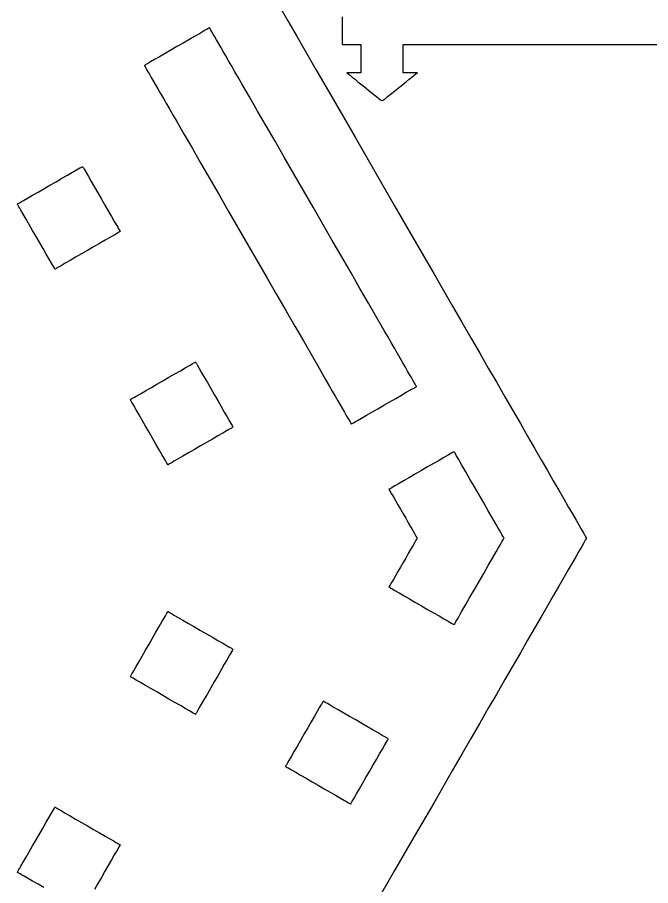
# Model space of a CAD drawing. Header units: millimetres. Extents: x 132 to 771, y 404 to 944.
# Drawn here: x 573.08 to 606.74, y 750.26 to 796.39 of the extents above; entities that cross this region are included whole.
import ezdxf

# ---------------------------------------------------------------- set-up
doc = ezdxf.new("R2010")
doc.units = ezdxf.units.MM
doc.header["$MEASUREMENT"] = 0
doc.layers.get('0').update_dxf_attribs({"linetype": 'CONTINUOUS', "true_color": 0xffffff})

msp = doc.modelspace()

# ---------------------------------------------------------------- linework, layer by layer
at = {"color": 7, "linetype": 'Continuous', "true_color": 0xffffff}
for points in [[(586.982, 797.041), (587.465, 796.209), (587.955, 795.361), (588.957, 793.621), (589.987, 791.841), (591.032, 790.029), (592.085, 788.206), (593.137, 786.381), (594.182, 784.571), (595.212, 782.789), (596.215, 781.049), (596.705, 780.201), (597.187, 779.369), (597.657, 778.554), (598.117, 777.759), (598.562, 776.984), (598.997, 776.234), (599.415, 775.506), (599.819, 774.809), (600.207, 774.136), (600.574, 773.496), (600.927, 772.889), (601.257, 772.314), (601.569, 771.776), (601.857, 771.274), (602.124, 770.811), (602.367, 770.391), (602.587, 770.014), (602.777, 769.679), (602.944, 769.391), (603.082, 769.154), (603.189, 768.964), (603.27, 768.826), (603.317, 768.744), (603.335, 768.714), (603.317, 768.694), (603.27, 768.609), (603.192, 768.471), (603.082, 768.284), (602.944, 768.044), (602.78, 767.759), (602.587, 767.424), (602.367, 767.046), (602.124, 766.626), (601.857, 766.164), (601.569, 765.664), (601.257, 765.124), (600.927, 764.551), (600.574, 763.944), (600.207, 763.304), (599.819, 762.631), (599.415, 761.934), (598.997, 761.206), (598.562, 760.456), (598.117, 759.684), (597.657, 758.886), (597.187, 758.071), (596.705, 757.239), (596.215, 756.391), (595.212, 754.651), (594.182, 752.871), (593.137, 751.059), (592.085, 749.236)], [(590.346, 796.427), (590.346, 796.205), (590.346, 796), (590.346, 795.81), (590.346, 795.637), (590.346, 795.482), (590.346, 795.345), (590.346, 795.227), (590.346, 795.13), (590.346, 795.052), (590.346, 794.995), (590.346, 794.962), (590.346, 794.95), (590.356, 794.95), (590.388, 794.95), (590.438, 794.95), (590.503, 794.95), (590.663, 794.95), (590.846, 794.95), (591.028, 794.95), (591.191, 794.95), (591.253, 794.95), (591.303, 794.95), (591.336, 794.95), (591.346, 794.95), (591.346, 794.932), (591.346, 794.885), (591.346, 794.812), (591.346, 794.715), (591.346, 794.602), (591.346, 794.475), (591.346, 794.2), (591.346, 793.925), (591.346, 793.797), (591.346, 793.685), (591.346, 793.587), (591.346, 793.515), (591.346, 793.467), (591.346, 793.45), (591.338, 793.45), (591.313, 793.45), (591.228, 793.45), (591.108, 793.45), (590.971, 793.45), (590.833, 793.45), (590.713, 793.45), (590.628, 793.45), (590.603, 793.45), (590.596, 793.45), (590.616, 793.432), (590.676, 793.385), (590.768, 793.312), (590.888, 793.215), (591.031, 793.102), (591.188, 792.975), (591.533, 792.7), (591.878, 792.425), (592.036, 792.297), (592.178, 792.185), (592.298, 792.087), (592.391, 792.015), (592.451, 791.967), (592.471, 791.95), (592.491, 791.967), (592.551, 792.015), (592.643, 792.087), (592.763, 792.185), (592.906, 792.297), (593.063, 792.425), (593.408, 792.7), (593.753, 792.975), (593.911, 793.102), (594.053, 793.215), (594.173, 793.312), (594.266, 793.385), (594.326, 793.432), (594.346, 793.45), (594.338, 793.45), (594.313, 793.45), (594.228, 793.45), (594.108, 793.45), (593.971, 793.45), (593.833, 793.45), (593.713, 793.45), (593.628, 793.45), (593.603, 793.45), (593.596, 793.45), (593.596, 793.467), (593.596, 793.515), (593.596, 793.587), (593.596, 793.685), (593.596, 793.797), (593.596, 793.925), (593.596, 794.2), (593.596, 794.475), (593.596, 794.602), (593.596, 794.715), (593.596, 794.812), (593.596, 794.885), (593.596, 794.932), (593.596, 794.95), (593.643, 794.95), (593.781, 794.95), (594.008, 794.95), (594.318, 794.95), (594.713, 794.95), (595.188, 794.95), (595.741, 794.95), (596.366, 794.95), (597.061, 794.95), (597.823, 794.95), (598.653, 794.95), (599.543, 794.95), (600.491, 794.95), (601.498, 794.95), (602.556, 794.95), (603.666, 794.95), (604.821, 794.95), (606.021, 794.95), (607.261, 794.95)], [(594.3, 776.784), (594.292, 776.799), (594.267, 776.839), (594.23, 776.906), (594.177, 776.999), (594.11, 777.114), (594.027, 777.254), (593.935, 777.419), (593.827, 777.601), (593.707, 777.809), (593.577, 778.034), (593.437, 778.279), (593.285, 778.541), (593.122, 778.824), (592.949, 779.119), (592.77, 779.434), (592.58, 779.761), (592.18, 780.456), (591.747, 781.204), (591.295, 781.989), (590.819, 782.811), (590.327, 783.661), (589.824, 784.534), (588.8, 786.309), (587.775, 788.086), (587.27, 788.956), (586.78, 789.806), (586.305, 790.629), (585.85, 791.416), (585.42, 792.161), (585.017, 792.859), (584.83, 793.186), (584.65, 793.499), (584.477, 793.796), (584.314, 794.076), (584.162, 794.341), (584.022, 794.586), (583.892, 794.811), (583.772, 795.016), (583.665, 795.201), (583.572, 795.364), (583.49, 795.504), (583.422, 795.621), (583.37, 795.714), (583.332, 795.781), (583.307, 795.821), (583.3, 795.834), (583.29, 795.831), (583.259, 795.814), (583.215, 795.786), (583.15, 795.751), (583.072, 795.706), (582.98, 795.651), (582.757, 795.524), (582.497, 795.371), (582.202, 795.204), (581.89, 795.024), (581.567, 794.836), (581.245, 794.649), (580.932, 794.469), (580.637, 794.301), (580.377, 794.149), (580.155, 794.021), (580.062, 793.966), (579.985, 793.921), (579.92, 793.886), (579.874, 793.859), (579.845, 793.841), (579.835, 793.836), (579.842, 793.821), (579.867, 793.781), (579.905, 793.714), (579.957, 793.621), (580.025, 793.506), (580.107, 793.366), (580.199, 793.201), (580.307, 793.019), (580.427, 792.811), (580.557, 792.586), (580.697, 792.341), (580.85, 792.079), (581.012, 791.796), (581.185, 791.499), (581.365, 791.186), (581.555, 790.859), (581.955, 790.161), (582.387, 789.416), (582.84, 788.629), (583.314, 787.806), (583.807, 786.956), (584.31, 786.086), (585.335, 784.309), (586.36, 782.531), (586.865, 781.659), (587.355, 780.809), (587.83, 779.986), (588.285, 779.199), (588.715, 778.454), (589.117, 777.756), (589.305, 777.429), (589.485, 777.114), (589.657, 776.816), (589.819, 776.536), (589.972, 776.271), (590.112, 776.026), (590.242, 775.801), (590.362, 775.594), (590.47, 775.409), (590.562, 775.246), (590.645, 775.106), (590.712, 774.989), (590.765, 774.896), (590.802, 774.829), (590.827, 774.786), (590.835, 774.771), (590.845, 774.789), (590.874, 774.806), (590.92, 774.834), (590.985, 774.869), (591.062, 774.914), (591.155, 774.969), (591.377, 775.096), (591.637, 775.249), (591.932, 775.416), (592.245, 775.596), (592.567, 775.784), (592.89, 775.971), (593.202, 776.151), (593.497, 776.319), (593.757, 776.471), (593.98, 776.599), (594.072, 776.654), (594.15, 776.699), (594.215, 776.734), (594.259, 776.761), (594.29, 776.779), (594.3, 776.784)], [(575.085, 783.011), (575.08, 783.021), (575.062, 783.051), (575.035, 783.096), (574.999, 783.161), (574.955, 783.239), (574.9, 783.331), (574.772, 783.551), (574.62, 783.814), (574.452, 784.106), (574.272, 784.419), (574.085, 784.741), (573.897, 785.066), (573.717, 785.379), (573.55, 785.671), (573.397, 785.934), (573.27, 786.154), (573.215, 786.246), (573.17, 786.324), (573.134, 786.389), (573.107, 786.434), (573.09, 786.464), (573.085, 786.474), (573.095, 786.479), (573.124, 786.496), (573.17, 786.524), (573.235, 786.559), (573.312, 786.604), (573.405, 786.659), (573.627, 786.786), (573.887, 786.939), (574.182, 787.106), (574.495, 787.286), (574.817, 787.474), (575.14, 787.661), (575.452, 787.841), (575.747, 788.009), (576.007, 788.161), (576.23, 788.289), (576.322, 788.344), (576.4, 788.389), (576.465, 788.424), (576.509, 788.451), (576.54, 788.469), (576.55, 788.474), (576.555, 788.464), (576.572, 788.434), (576.6, 788.389), (576.634, 788.324), (576.68, 788.246), (576.735, 788.154), (576.862, 787.934), (577.015, 787.671), (577.182, 787.379), (577.362, 787.066), (577.55, 786.741), (577.737, 786.419), (577.917, 786.106), (578.085, 785.814), (578.237, 785.551), (578.365, 785.331), (578.42, 785.239), (578.465, 785.159), (578.499, 785.096), (578.527, 785.051), (578.545, 785.021), (578.55, 785.011), (578.54, 785.006), (578.509, 784.989), (578.465, 784.961), (578.4, 784.926), (578.322, 784.881), (578.23, 784.826), (578.007, 784.699), (577.747, 784.546), (577.452, 784.379), (577.14, 784.199), (576.817, 784.011), (576.495, 783.824), (576.182, 783.644), (575.887, 783.476), (575.627, 783.324), (575.405, 783.196), (575.312, 783.141), (575.235, 783.096), (575.17, 783.061), (575.124, 783.034), (575.095, 783.016), (575.085, 783.011)], [(579.085, 776.084), (579.095, 776.089), (579.124, 776.106), (579.17, 776.134), (579.235, 776.169), (579.312, 776.214), (579.405, 776.269), (579.627, 776.396), (579.887, 776.549), (580.182, 776.716), (580.495, 776.896), (580.817, 777.084), (581.14, 777.271), (581.452, 777.451), (581.747, 777.619), (582.007, 777.771), (582.23, 777.899), (582.322, 777.954), (582.4, 777.999), (582.465, 778.034), (582.509, 778.061), (582.54, 778.079), (582.55, 778.084), (582.555, 778.074), (582.572, 778.044), (582.6, 777.999), (582.634, 777.934), (582.68, 777.856), (582.735, 777.764), (582.862, 777.541), (583.015, 777.281), (583.182, 776.986), (583.362, 776.674), (583.55, 776.351), (583.737, 776.029), (583.917, 775.716), (584.085, 775.421), (584.237, 775.161), (584.365, 774.939), (584.42, 774.846), (584.465, 774.769), (584.499, 774.704), (584.527, 774.659), (584.545, 774.629), (584.55, 774.619), (584.54, 774.614), (584.509, 774.596), (584.465, 774.569), (584.4, 774.534), (584.322, 774.489), (584.23, 774.434), (584.007, 774.306), (583.747, 774.154), (583.452, 773.986), (583.14, 773.806), (582.817, 773.619), (582.495, 773.431), (582.182, 773.251), (581.887, 773.084), (581.627, 772.931), (581.405, 772.804), (581.312, 772.749), (581.235, 772.704), (581.17, 772.669), (581.124, 772.641), (581.095, 772.624), (581.085, 772.619), (581.08, 772.629), (581.062, 772.659), (581.035, 772.704), (580.999, 772.769), (580.955, 772.846), (580.9, 772.939), (580.772, 773.161), (580.62, 773.421), (580.452, 773.716), (580.272, 774.029), (580.085, 774.351), (579.897, 774.674), (579.717, 774.986), (579.55, 775.281), (579.397, 775.541), (579.27, 775.764), (579.215, 775.856), (579.17, 775.934), (579.134, 775.999), (579.107, 776.044), (579.09, 776.074), (579.085, 776.084)], [(596.3, 764.124), (596.307, 764.136), (596.33, 764.176), (596.365, 764.236), (596.415, 764.321), (596.475, 764.426), (596.545, 764.549), (596.624, 764.686), (596.715, 764.841), (596.915, 765.191), (597.14, 765.579), (597.379, 765.994), (597.627, 766.421), (597.874, 766.851), (598.115, 767.266), (598.34, 767.654), (598.54, 768.004), (598.629, 768.159), (598.71, 768.296), (598.78, 768.419), (598.84, 768.524), (598.89, 768.609), (598.925, 768.669), (598.947, 768.709), (598.955, 768.721), (598.947, 768.734), (598.925, 768.774), (598.89, 768.834), (598.84, 768.919), (598.78, 769.024), (598.71, 769.146), (598.629, 769.284), (598.54, 769.439), (598.34, 769.789), (598.115, 770.176), (597.874, 770.591), (597.627, 771.019), (597.379, 771.449), (597.14, 771.864), (596.915, 772.251), (596.715, 772.601), (596.624, 772.756), (596.545, 772.894), (596.475, 773.016), (596.415, 773.121), (596.365, 773.206), (596.33, 773.266), (596.307, 773.306), (596.3, 773.319), (596.29, 773.314), (596.259, 773.296), (596.215, 773.269), (596.15, 773.234), (596.072, 773.189), (595.98, 773.134), (595.757, 773.006), (595.497, 772.854), (595.202, 772.686), (594.89, 772.506), (594.567, 772.319), (594.245, 772.131), (593.932, 771.951), (593.637, 771.784), (593.377, 771.631), (593.155, 771.504), (593.062, 771.449), (592.985, 771.404), (592.92, 771.369), (592.874, 771.341), (592.845, 771.324), (592.835, 771.319), (592.84, 771.311), (592.852, 771.289), (592.9, 771.206), (592.972, 771.079), (593.069, 770.914), (593.182, 770.716), (593.31, 770.496), (593.444, 770.261), (593.585, 770.021), (593.725, 769.779), (593.86, 769.544), (593.987, 769.324), (594.1, 769.126), (594.197, 768.961), (594.27, 768.834), (594.317, 768.751), (594.33, 768.729), (594.335, 768.721), (594.33, 768.714), (594.317, 768.691), (594.27, 768.609), (594.197, 768.481), (594.1, 768.316), (593.987, 768.119), (593.86, 767.899), (593.725, 767.664), (593.585, 767.424), (593.444, 767.181), (593.31, 766.946), (593.182, 766.726), (593.069, 766.529), (592.972, 766.364), (592.9, 766.236), (592.852, 766.154), (592.84, 766.131), (592.835, 766.124), (592.845, 766.119), (592.874, 766.101), (592.92, 766.074), (592.985, 766.039), (593.062, 765.994), (593.155, 765.939), (593.377, 765.811), (593.637, 765.659), (593.932, 765.491), (594.245, 765.311), (594.567, 765.124), (594.89, 764.936), (595.202, 764.756), (595.497, 764.589), (595.757, 764.436), (595.98, 764.309), (596.072, 764.254), (596.15, 764.209), (596.215, 764.174), (596.259, 764.146), (596.29, 764.129), (596.3, 764.124)], [(579.085, 761.361), (579.09, 761.371), (579.107, 761.401), (579.134, 761.446), (579.17, 761.511), (579.215, 761.589), (579.27, 761.681), (579.397, 761.901), (579.55, 762.164), (579.717, 762.456), (579.897, 762.769), (580.085, 763.091), (580.272, 763.416), (580.452, 763.729), (580.62, 764.021), (580.772, 764.284), (580.9, 764.504), (580.955, 764.596), (580.999, 764.674), (581.035, 764.739), (581.062, 764.784), (581.08, 764.814), (581.085, 764.824), (581.095, 764.819), (581.124, 764.801), (581.17, 764.774), (581.235, 764.739), (581.312, 764.694), (581.405, 764.639), (581.627, 764.511), (581.887, 764.359), (582.182, 764.191), (582.495, 764.011), (582.817, 763.824), (583.14, 763.636), (583.452, 763.456), (583.747, 763.289), (584.007, 763.136), (584.23, 763.009), (584.322, 762.954), (584.4, 762.909), (584.465, 762.874), (584.509, 762.846), (584.54, 762.829), (584.55, 762.824), (584.545, 762.814), (584.527, 762.784), (584.499, 762.739), (584.465, 762.674), (584.42, 762.596), (584.365, 762.504), (584.237, 762.284), (584.085, 762.021), (583.917, 761.729), (583.737, 761.416), (583.55, 761.091), (583.362, 760.769), (583.182, 760.456), (583.015, 760.164), (582.862, 759.901), (582.735, 759.681), (582.68, 759.589), (582.634, 759.509), (582.6, 759.446), (582.572, 759.401), (582.555, 759.371), (582.55, 759.361), (582.54, 759.366), (582.509, 759.384), (582.465, 759.411), (582.4, 759.446), (582.322, 759.491), (582.23, 759.546), (582.007, 759.674), (581.747, 759.826), (581.452, 759.994), (581.14, 760.174), (580.817, 760.361), (580.495, 760.549), (580.182, 760.729), (579.887, 760.896), (579.627, 761.049), (579.405, 761.176), (579.312, 761.231), (579.235, 761.276), (579.17, 761.311), (579.124, 761.339), (579.095, 761.356), (579.085, 761.361)], [(592.8, 758.061), (592.79, 758.066), (592.759, 758.084), (592.715, 758.111), (592.65, 758.146), (592.572, 758.191), (592.48, 758.246), (592.257, 758.374), (591.997, 758.526), (591.702, 758.694), (591.39, 758.874), (591.067, 759.061), (590.745, 759.249), (590.432, 759.429), (590.137, 759.596), (589.877, 759.749), (589.655, 759.876), (589.562, 759.931), (589.485, 759.976), (589.42, 760.011), (589.374, 760.039), (589.345, 760.056), (589.335, 760.061), (589.33, 760.051), (589.312, 760.021), (589.285, 759.976), (589.249, 759.911), (589.205, 759.834), (589.15, 759.741), (589.022, 759.519), (588.87, 759.259), (588.702, 758.964), (588.522, 758.651), (588.335, 758.329), (588.147, 758.006), (587.967, 757.694), (587.8, 757.399), (587.647, 757.139), (587.52, 756.916), (587.465, 756.824), (587.42, 756.746), (587.384, 756.681), (587.357, 756.636), (587.34, 756.606), (587.335, 756.596), (587.345, 756.591), (587.374, 756.574), (587.42, 756.546), (587.485, 756.511), (587.562, 756.466), (587.655, 756.411), (587.877, 756.284), (588.137, 756.131), (588.432, 755.964), (588.745, 755.784), (589.067, 755.596), (589.39, 755.409), (589.702, 755.229), (589.997, 755.061), (590.257, 754.909), (590.48, 754.781), (590.572, 754.726), (590.65, 754.681), (590.715, 754.646), (590.759, 754.619), (590.79, 754.601), (590.8, 754.596), (590.805, 754.606), (590.822, 754.636), (590.85, 754.681), (590.884, 754.746), (590.93, 754.824), (590.985, 754.916), (591.112, 755.139), (591.265, 755.399), (591.432, 755.694), (591.612, 756.006), (591.8, 756.329), (591.987, 756.651), (592.167, 756.964), (592.335, 757.259), (592.487, 757.519), (592.615, 757.741), (592.67, 757.834), (592.715, 757.911), (592.749, 757.976), (592.777, 758.021), (592.795, 758.051), (592.8, 758.061)], [(574.495, 750.156), (574.182, 750.336), (573.887, 750.504), (573.627, 750.656), (573.405, 750.784), (573.312, 750.839), (573.235, 750.884), (573.17, 750.919), (573.124, 750.946), (573.095, 750.964), (573.085, 750.969), (573.09, 750.979), (573.107, 751.009), (573.134, 751.054), (573.17, 751.119), (573.215, 751.196), (573.27, 751.289), (573.397, 751.509), (573.55, 751.771), (573.717, 752.064), (573.897, 752.376), (574.085, 752.699), (574.272, 753.024), (574.452, 753.336), (574.62, 753.629), (574.772, 753.891), (574.9, 754.111), (574.955, 754.204), (574.999, 754.281), (575.035, 754.346), (575.062, 754.391), (575.08, 754.421), (575.085, 754.431)], [(575.085, 754.431), (575.095, 754.426), (575.124, 754.409), (575.17, 754.381), (575.235, 754.346), (575.312, 754.301), (575.405, 754.246), (575.627, 754.119), (575.887, 753.966), (576.182, 753.799), (576.495, 753.619), (576.817, 753.431), (577.14, 753.244), (577.452, 753.064), (577.747, 752.896), (578.007, 752.744), (578.23, 752.616), (578.322, 752.561), (578.4, 752.516), (578.465, 752.481), (578.509, 752.454), (578.54, 752.436), (578.55, 752.431), (578.545, 752.421), (578.527, 752.391), (578.499, 752.346), (578.465, 752.281), (578.42, 752.204), (578.365, 752.111), (578.237, 751.891), (578.085, 751.629), (577.917, 751.336), (577.737, 751.024), (577.55, 750.699), (577.362, 750.376), (577.182, 750.064)]]:
    msp.add_lwpolyline(points, dxfattribs=at)

doc.saveas('drawing.dxf')
